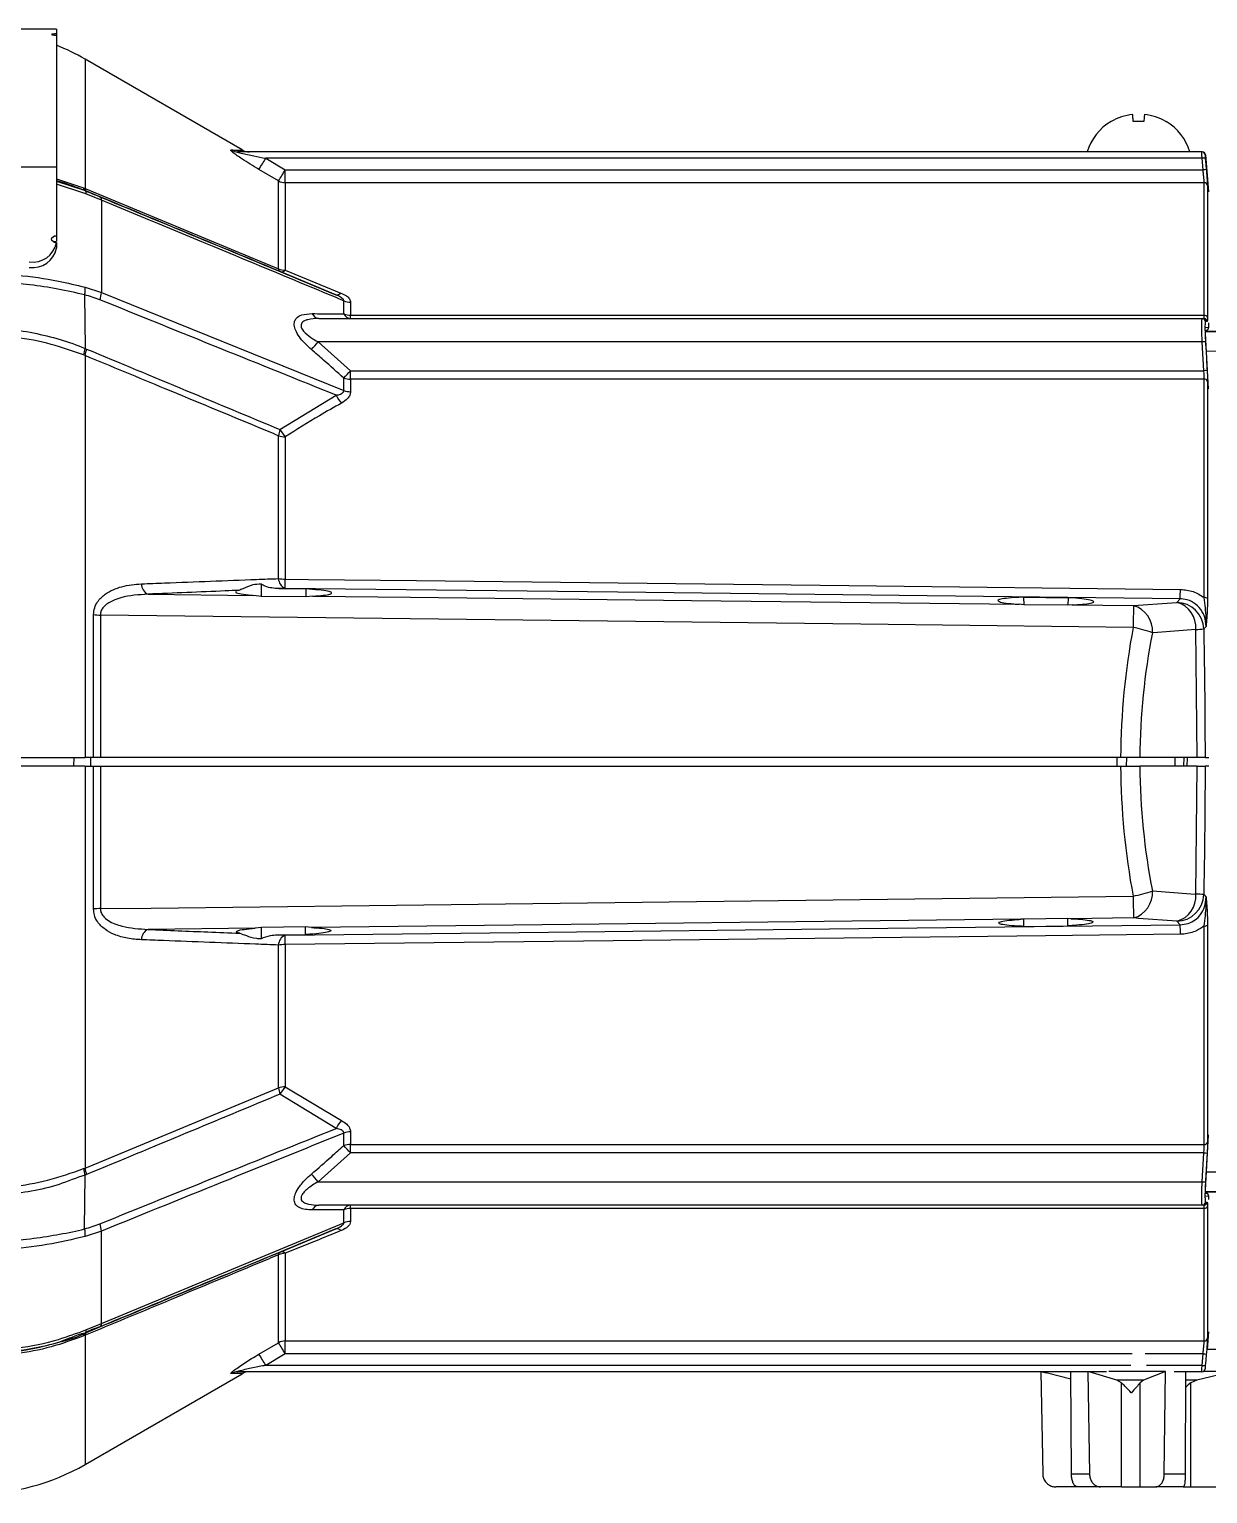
# Model space of a CAD drawing. Extents: x 7 to 113, y 1 to 87.
# Drawn here: x 18.23 to 23.64, y 33.46 to 40.18 of the extents above; entities that cross this region are included whole.
import ezdxf

# ---------------------------------------------------------------- set-up
doc = ezdxf.new("R2010")
doc.units = 0
doc.header["$MEASUREMENT"] = 0
doc.layers.add('OBJECT', color=7, linetype='CONTINUOUS')

msp = doc.modelspace()

# ---------------------------------------------------------------- linework, layer by layer
at = {"layer": 'OBJECT'}
for p, q in [((18.3541, 40.1811), (17.7741, 40.1811)), ((18.3541, 40.1811), (18.3541, 40.1598)), ((18.3541, 40.1598), (18.3541, 40.1544)), ((18.3541, 40.1544), (18.3541, 39.5481)), ((19.2065, 39.6277), (18.485, 40.0442)), ((18.485, 40.0442), (18.485, 39.4509)), ((23.612, 39.6182), (19.1871, 39.6182)), ((23.6446, 39.4345), (23.6297, 39.6046)), ((18.3541, 39.5481), (17.7741, 39.5481)), ((18.3541, 39.5481), (18.3541, 39.2335)), ((19.3731, 39.4849), (19.2834, 39.5378)), ((19.3144, 39.589), (19.4041, 39.5361)), ((23.6131, 39.589), (19.3144, 39.589)), ((19.4041, 39.4768), (19.4041, 39.5361)), ((19.4041, 39.5361), (23.6177, 39.5361)), ((23.6177, 39.5361), (23.6131, 39.589)), ((18.3541, 39.4952), (18.4782, 39.4538)), ((18.4884, 39.4259), (18.3541, 39.4704)), ((19.3731, 39.0815), (19.3731, 39.4849)), ((19.4041, 39.4768), (19.4041, 39.0746)), ((23.6231, 39.4768), (19.4041, 39.4768)), ((23.6231, 38.8682), (23.6231, 39.4768)), ((18.4782, 39.4538), (18.485, 39.4509)), ((18.485, 39.4509), (19.3731, 39.0815)), ((18.485, 39.4404), (18.485, 39.4405)), ((18.56, 39.3963), (18.4884, 39.4259)), ((18.56, 39.3963), (18.56, 38.9727)), ((23.638, 39.4633), (23.638, 38.8579)), ((18.3541, 39.2335), (18.3541, 39.2081)), ((18.3541, 39.2017), (18.3541, 39.1762)), ((19.6362, 38.9625), (19.3803, 39.0691)), ((19.4041, 39.0746), (19.66, 38.9704)), ((18.4862, 38.9971), (18.56, 38.9727)), ((18.4832, 38.9623), (18.4849, 38.716)), ((18.56, 38.9727), (19.6731, 38.5226)), ((19.6731, 38.8745), (19.6731, 38.9348)), ((19.7041, 38.9283), (19.7041, 38.8682)), ((19.7041, 38.8532), (19.7041, 38.8682)), ((19.7041, 38.8682), (23.6231, 38.8682)), ((19.559, 38.8532), (23.6139, 38.8532)), ((23.6139, 38.8532), (23.6214, 38.8532)), ((23.6268, 38.8126), (23.6432, 38.8131)), ((23.6432, 38.5301), (23.6268, 38.8126)), ((23.6278, 38.7951), (23.6351, 38.7988)), ((25.2213, 38.7857), (23.6279, 38.7927)), ((25.31, 38.7865), (23.6348, 38.794)), ((19.555, 38.7461), (19.7041, 38.6137)), ((23.6138, 38.7461), (19.555, 38.7461)), ((23.6215, 38.6137), (23.6138, 38.7461)), ((18.485, 38.6831), (18.4784, 38.6859)), ((18.485, 38.6831), (18.485, 36.8382)), ((25.2213, 38.6957), (23.6332, 38.7027)), ((19.7041, 38.5745), (19.7041, 38.6137)), ((19.7041, 38.6137), (23.6215, 38.6137)), ((19.6731, 38.5226), (19.6731, 38.5799)), ((19.7041, 38.5745), (19.7041, 38.5174)), ((23.6231, 38.5745), (19.7041, 38.5745)), ((23.6231, 37.5719), (23.6231, 38.5745)), ((23.638, 38.5656), (23.638, 37.5681)), ((19.3799, 38.3437), (19.638, 38.5014)), ((19.3731, 37.6595), (19.3731, 38.3152)), ((19.4041, 38.3106), (19.4041, 37.657)), ((18.7744, 37.5877), (19.2596, 37.5821)), ((19.1906, 37.6053), (19.178, 37.6016)), ((19.294, 37.5778), (19.2596, 37.5821)), ((19.2935, 37.6336), (19.294, 37.5778)), ((19.4034, 37.6144), (19.3745, 37.6132)), ((19.3745, 37.6132), (19.4983, 37.6118)), ((19.4983, 37.6118), (19.498, 37.5756)), ((19.498, 37.5756), (19.294, 37.5778)), ((19.5313, 37.5789), (19.498, 37.5756)), ((22.7943, 37.5393), (22.7736, 37.5412)), ((22.794, 37.574), (22.7943, 37.5393)), ((22.794, 37.574), (22.9979, 37.5716)), ((22.9976, 37.537), (22.7943, 37.5393)), ((22.9979, 37.5716), (22.9976, 37.537)), ((23.0173, 37.5384), (22.9976, 37.537)), ((23.0173, 37.5384), (23.2983, 37.5351)), ((23.4976, 37.5502), (23.513, 37.5661)), ((18.5244, 36.8382), (18.5244, 37.4939)), ((18.5554, 37.4921), (18.5554, 36.8382)), ((23.5908, 36.8382), (23.5846, 37.4257)), ((23.6319, 37.4397), (23.6207, 37.428)), ((18.4343, 36.7982), (18.435, 36.8382)), ((18.5244, 36.8382), (18.485, 36.8382)), ((18.485, 36.7982), (18.485, 34.9533)), ((18.485, 36.7982), (18.5244, 36.7982)), ((18.5116, 36.7982), (18.512, 36.8382)), ((18.5244, 36.1426), (18.5244, 36.7982)), ((23.2393, 36.8382), (18.5554, 36.8382)), ((18.5554, 36.7982), (18.5554, 36.1443)), ((18.5554, 36.7982), (23.2393, 36.7982)), ((23.224, 36.7982), (23.224, 36.8382)), ((23.2668, 36.7982), (23.2678, 36.8382)), ((23.5908, 36.8382), (23.3277, 36.8382)), ((23.5908, 36.7982), (23.3277, 36.7982)), ((23.489, 36.7982), (23.49, 36.8382)), ((23.5296, 36.7982), (23.531, 36.8382)), ((23.5441, 36.7982), (23.5456, 36.8382)), ((23.5846, 36.2107), (23.5908, 36.7982)), ((23.6269, 36.8382), (23.6446, 36.8382)), ((23.6446, 36.7982), (23.6269, 36.7982)), ((23.6207, 36.2084), (23.6319, 36.1968)), ((19.2663, 36.0544), (18.7744, 36.0487)), ((19.295, 36.0577), (19.2663, 36.0544)), ((19.2945, 36.0075), (19.295, 36.0577)), ((19.497, 36.0599), (19.295, 36.0577)), ((19.5247, 36.0574), (19.497, 36.0599)), ((19.4973, 36.025), (19.497, 36.0598)), ((22.7953, 36.0965), (22.781, 36.0953)), ((22.795, 36.0628), (22.7953, 36.0965)), ((22.795, 36.0628), (22.9969, 36.0651)), ((22.9967, 36.0988), (22.7953, 36.0965)), ((23.01, 36.098), (22.9967, 36.0988)), ((22.9969, 36.0651), (22.9967, 36.0988)), ((23.2983, 36.1014), (23.01, 36.098)), ((23.513, 36.0703), (23.4976, 36.0862)), ((23.6231, 35.0619), (23.6231, 36.0645)), ((23.638, 36.0683), (23.638, 35.0708)), ((19.368, 36.0235), (19.4973, 36.025)), ((19.368, 36.0235), (19.4034, 36.022)), ((19.3731, 35.3212), (19.3731, 35.9769)), ((19.4041, 35.9795), (19.4041, 35.3258)), ((18.485, 34.9533), (19.3731, 35.3212)), ((19.4041, 35.3258), (19.6622, 35.1717)), ((19.638, 35.135), (19.3799, 35.2927)), ((19.6731, 35.0565), (19.6731, 35.1138)), ((19.7041, 35.119), (19.7041, 35.0619)), ((23.6268, 34.8238), (23.6432, 35.1063)), ((19.7041, 35.0619), (23.6231, 35.0619)), ((19.7041, 35.0227), (19.7041, 35.0619)), ((19.7041, 35.0227), (19.555, 34.8903)), ((23.6215, 35.0227), (19.7041, 35.0227)), ((23.6138, 34.8903), (23.6215, 35.0227)), ((18.4784, 34.9506), (18.485, 34.9533)), ((18.4832, 34.6741), (18.4849, 34.9205)), ((25.2213, 34.9408), (23.6332, 34.9337)), ((19.555, 34.8903), (23.6138, 34.8903)), ((23.6276, 34.8379), (23.6351, 34.8377)), ((23.6351, 34.8377), (23.6278, 34.8413)), ((25.2213, 34.8508), (23.6279, 34.8437)), ((25.31, 34.8499), (23.6348, 34.8425)), ((23.6139, 34.7832), (19.559, 34.7832)), ((19.6731, 34.7017), (19.6731, 34.7619)), ((19.7041, 34.7682), (19.7041, 34.7832)), ((23.6231, 34.7682), (19.7041, 34.7682)), ((19.7041, 34.7682), (19.7041, 34.7082)), ((23.6214, 34.7832), (23.6139, 34.7832)), ((23.6231, 34.1597), (23.6231, 34.7682)), ((23.6432, 34.8234), (23.6268, 34.8238)), ((23.638, 34.7786), (23.638, 34.1731)), ((18.56, 34.2401), (19.6731, 34.7017)), ((18.56, 34.6637), (18.4862, 34.6394)), ((18.56, 34.2401), (18.56, 34.6637)), ((19.3803, 34.5674), (19.6362, 34.674)), ((19.4041, 34.5618), (19.4041, 34.1597)), ((19.3731, 34.1515), (19.3731, 34.5549)), ((18.4884, 34.2105), (18.56, 34.2401)), ((18.485, 34.1855), (18.4782, 34.1827)), ((18.485, 34.196), (18.485, 34.196)), ((18.485, 34.1855), (18.485, 33.5922)), ((19.4041, 34.1597), (23.6231, 34.1597)), ((19.4041, 34.1004), (19.4041, 34.1597)), ((23.6374, 34.1198), (23.6446, 34.2019)), ((19.2834, 34.0986), (19.3731, 34.1515)), ((19.4041, 34.1004), (19.3144, 34.0474)), ((23.2918, 34.1004), (19.4041, 34.1004)), ((23.6177, 34.1004), (23.3513, 34.1004)), ((23.6131, 34.0474), (23.6177, 34.1004)), ((23.7716, 34.1198), (23.6374, 34.1198)), ((23.1749, 34.0182), (19.1871, 34.0182)), ((23.2856, 34.0474), (19.3144, 34.0474)), ((22.8735, 34.0182), (22.8816, 33.5488)), ((22.8792, 34.0182), (22.8971, 34.0134)), ((23.0137, 33.5488), (23.0102, 34.0182)), ((23.0894, 34.0182), (23.0963, 33.5488)), ((23.2218, 33.979), (23.0945, 34.0182)), ((23.4451, 34.0198), (23.185, 34.0198)), ((23.4451, 34.0198), (23.3448, 33.979)), ((23.6131, 34.0474), (23.3576, 34.0474)), ((23.4399, 33.5488), (23.4451, 34.0198)), ((23.612, 34.0182), (23.4852, 34.0182)), ((23.5375, 34.0182), (23.5363, 33.5488)), ((23.7565, 34.0198), (23.5886, 33.979)), ((23.7565, 34.0198), (23.6197, 34.0198)), ((18.485, 33.5922), (19.2065, 34.0087)), ((23.0104, 33.9842), (22.8971, 34.0136)), ((23.3448, 33.979), (23.2218, 33.979)), ((23.2431, 33.9672), (23.2218, 33.979)), ((23.2431, 33.4898), (23.2431, 33.9672)), ((23.3448, 33.979), (23.3287, 33.9672)), ((23.3287, 33.4898), (23.3287, 33.9672)), ((23.5886, 33.979), (23.5411, 33.979)), ((23.5886, 33.979), (23.5616, 33.9672)), ((23.5616, 33.4898), (23.5616, 33.9672)), ((23.0137, 33.5488), (23.0963, 33.5488)), ((23.4399, 33.5488), (23.5363, 33.5488)), ((22.942, 33.4898), (22.9415, 33.4898)), ((23.0397, 33.4898), (22.942, 33.4898)), ((23.1471, 33.4898), (23.0397, 33.4898)), ((23.2431, 33.4898), (23.1471, 33.4898)), ((23.2431, 33.4898), (23.3287, 33.4898)), ((23.3287, 33.4898), (23.4013, 33.4898)), ((23.5268, 33.4898), (23.4013, 33.4898)), ((23.5268, 33.4898), (23.5616, 33.4898)), ((23.5616, 33.4898), (23.6833, 33.4898))]:
    msp.add_line(p, q, dxfattribs=at)
at = {"layer": 'OBJECT', "flags": 128}
for points in [[(23.1951, 39.7583), (23.1951, 39.7583), (23.1953, 39.7581), (23.1955, 39.7578), (23.1958, 39.7574)], [(23.2973, 39.7574), (23.2968, 39.7637), (23.2964, 39.7695), (23.296, 39.7746), (23.2956, 39.7791), (23.2954, 39.7829), (23.2951, 39.7861), (23.2949, 39.7885), (23.2948, 39.7903)], [(23.3484, 39.7903), (23.3482, 39.7885), (23.3481, 39.7861), (23.3478, 39.7829), (23.3475, 39.7791), (23.3472, 39.7746), (23.3468, 39.7695), (23.3464, 39.7637), (23.3459, 39.7574)], [(23.4473, 39.7574), (23.4477, 39.7578), (23.4479, 39.7581), (23.448, 39.7583), (23.4481, 39.7583)], [(23.628, 39.5899), (23.6306, 39.56), (23.6326, 39.537)], [(18.3541, 39.4841), (18.485, 39.4404), (18.485, 39.4404), (18.485, 39.4404)], [(18.485, 39.4404), (18.486, 39.4398), (18.4869, 39.4388), (18.4875, 39.4375), (18.4881, 39.4358), (18.4884, 39.4338), (18.4886, 39.4315), (18.4886, 39.4289), (18.4884, 39.4259)], [(18.3541, 39.2017), (18.3455, 39.2029), (18.3382, 39.2064), (18.3333, 39.2115), (18.3316, 39.2176), (18.3333, 39.2237), (18.3382, 39.2289), (18.3455, 39.2323), (18.3541, 39.2335)], [(18.3406, 39.2049), (18.3455, 39.2068), (18.3541, 39.2081)], [(19.4041, 37.657), (19.5115, 37.6557), (20.0074, 37.65), (21.9913, 37.6272), (23.5137, 37.6097)], [(23.513, 37.5661), (22.222, 37.5813), (20.931, 37.5965), (19.4034, 37.6144)], [(19.5313, 37.5789), (19.9785, 37.5737), (21.2694, 37.5587), (22.7736, 37.5412)], [(23.2983, 37.5351), (23.4748, 37.5485), (23.4976, 37.5502)], [(23.2969, 37.4347), (23.0469, 37.4377), (22.047, 37.4498), (18.5554, 37.4921)], [(23.5846, 37.4257), (23.4081, 37.4123), (23.3853, 37.4106)], [(18.5554, 36.1443), (18.7888, 36.1471), (19.7887, 36.1593), (23.2969, 36.2018)], [(23.3853, 36.2259), (23.5618, 36.2125), (23.5846, 36.2107)], [(19.4034, 36.022), (20.6121, 36.0362), (21.9031, 36.0514), (23.513, 36.0703)], [(22.781, 36.0953), (22.0073, 36.0863), (20.7164, 36.0713), (19.5247, 36.0574)], [(23.4976, 36.0862), (23.3211, 36.0996), (23.2983, 36.1014)], [(23.5137, 36.0267), (23.3897, 36.0253), (22.8937, 36.0196), (20.9099, 35.9968), (19.4041, 35.9795)], [(18.4884, 34.2105), (18.4886, 34.2076), (18.4886, 34.205), (18.4884, 34.2026), (18.4881, 34.2006), (18.4875, 34.199), (18.4869, 34.1976), (18.486, 34.1967), (18.485, 34.196)], [(23.6326, 34.0995), (23.63, 34.0696), (23.628, 34.0465)]]:
    msp.add_lwpolyline(points, dxfattribs=at)
at = {"layer": 'OBJECT'}
for centre, radius, start, end in [((17.985, 39.1782), 1, 60, 68.34095), ((23.3216, 39.5466), 0.2466, 120.85713, 163.11575), ((23.3215, 39.5448), 0.2469, 96.21712, 120.60279), ((23.3216, 39.4491), 0.3092, 85.48846, 94.51154), ((23.3216, 39.5448), 0.2469, 59.39721, 83.78288), ((23.3216, 39.5466), 0.2466, 16.88425, 59.14287), ((19.1872, 39.677), 0.0588, 238.12662, 269.94493), ((19.2396, 39.6802), 0.062, 237.79559, 269.99992), ((23.612, 39.6032), 0.015, 4.94472, 89.99671), ((23.6147, 39.6032), 0.015, 5.52986, 90), ((17.9521, 40.379), 1.5748, 327.71123, 329.88866), ((18.0356, 40.3305), 1.5824, 327.6979, 329.86356), ((23.6294, 39.4418), 0.1481, 90.54619, 96.34008), ((23.634, 39.3887), 0.1482, 90.54632, 96.33435), ((19.4041, 39.5396), 0.0628, 240.46681, 270.0256), ((23.6232, 39.4619), 0.0149, 5.55214, 90.43591), ((18.4932, 39.4531), 0.015, 177.52132, 237.14984), ((18.5006, 39.4506), 0.0155, 178.8748, 237.95982), ((18.5429, 39.3982), 0.0172, 353.63032, 55.21423), ((18.2448, 39.2238), 0.1116, 261.95047, 348.57836), ((18.2448, 39.1983), 0.1116, 261.95056, 348.57827), ((19.388, 39.0818), 0.0149, 181.03631, 238.85245), ((19.4038, 39.1463), 0.0717, 244.5971, 270.2044), ((19.3872, 39.0931), 0.025, 253.81748, 312.2711), ((18.3586, 38.9904), 0.1278, 347.32987, 3.01007), ((18.4351, 38.9812), 0.1253, 340.48474, 356.13036), ((19.6416, 38.9861), 0.0242, 257.16655, 319.55369), ((19.7038, 39.0041), 0.0758, 246.14043, 270.24848), ((19.5623, 38.8903), 0.0373, 203.0931, 264.95425), ((19.707, 38.8906), 0.0375, 205.38255, 265.61223), ((19.7037, 38.9459), 0.0777, 246.77824, 270.2644), ((23.6245, 38.8543), 0.014, 14.65387, 95.78954), ((23.6139, 38.8382), 0.015, 3.55545, 89.95225), ((23.6214, 38.8382), 0.015, 3.67128, 89.95768), ((23.6282, 38.8121), 0.015, 297.41168, 3.81118), ((16.7459, 41.1873), 3.7216, 318.28577, 319.00812), ((23.6319, 38.499), 0.2478, 90.72233, 94.18073), ((18.6095, 38.6733), 0.1317, 161.0887, 174.52077), ((18.6158, 38.6687), 0.1315, 160.28786, 173.71274), ((16.9445, 41.1151), 3.7246, 317.10482, 317.81011), ((23.639, 38.3659), 0.2484, 90.59292, 94.04274), ((19.7036, 38.6635), 0.089, 249.94971, 270.31199), ((19.7036, 38.6091), 0.0917, 250.57287, 270.31773), ((23.625, 38.5607), 0.0139, 20.57718, 97.92167), ((19.7834, 38.5711), 0.1613, 205.60789, 221.25885), ((19.5053, 38.2988), 0.1332, 160.27913, 172.92155), ((19.5293, 38.4275), 0.1713, 209.27517, 223.02856), ((19.4035, 38.4138), 0.1032, 252.85572, 270.32615), ((19.4236, 37.6607), 0.0505, 181.33828, 246.42855), ((19.4033, 37.8357), 0.1787, 260.25762, 270.24301), ((16.3228, 37.6868), 3.0815, 358.65432, 359.44533), ((18.7961, 37.635), 0.052, 179.75307, 245.30398), ((20.1209, 37.6429), 3.3929, 358.70314, 359.43982), ((36.036, 37.3042), 12.7398, 178.96138, 179.41295), ((23.2655, 37.4195), 0.1201, 355.71221, 74.14955), ((23.4648, 37.4347), 0.1201, 355.71295, 74.14882), ((23.4952, 37.4246), 0.1256, 1.5417, 88.87073), ((23.6261, 37.5527), 0.0194, 52.30498, 99.04846), ((18.5546, 37.7531), 0.261, 263.35458, 270.17581), ((23.2059, 36.9271), 0.5157, 69.64123, 79.8336), ((26.3976, 36.8182), 3.07, 168.87528, 179.62673), ((23.5776, 37.8214), 0.3957, 271.01904, 276.2638), ((26.3976, 36.8182), 3.07, 180.37327, 191.12472), ((23.2059, 36.7094), 0.5157, 280.1667, 290.35847), ((36.0352, 36.3323), 12.7389, 180.58703, 181.03864), ((23.2655, 36.2169), 0.1201, 285.85046, 4.28778), ((23.4648, 36.2017), 0.1201, 285.85089, 4.28735), ((23.4952, 36.2118), 0.1256, 271.12921, 358.45836), ((23.5775, 35.8148), 0.396, 83.73825, 88.9789), ((18.5546, 35.8834), 0.2609, 89.82411, 96.64658), ((18.7961, 36.0014), 0.052, 114.69542, 180.24753), ((20.1206, 35.9935), 3.3933, 0.5602, 1.29681), ((23.6261, 36.0837), 0.0194, 260.94793, 307.69652), ((19.4236, 35.9757), 0.0505, 113.57039, 178.66208), ((19.4033, 35.8006), 0.1788, 89.7597, 99.7386), ((16.323, 35.9496), 3.0812, 0.55465, 1.34571), ((19.4035, 35.2226), 0.1032, 89.67629, 107.14079), ((19.5053, 35.3377), 0.1333, 187.07848, 199.72031), ((19.5293, 35.2089), 0.1713, 136.97116, 150.7256), ((19.7834, 35.0653), 0.1613, 138.74156, 154.3917), ((19.7036, 35.0274), 0.0917, 89.68141, 109.42693), ((19.7036, 34.9729), 0.089, 89.68642, 110.05188), ((16.9464, 32.5231), 3.722, 42.18939, 42.89519), ((23.625, 35.0757), 0.0139, 262.07833, 339.42282), ((23.6391, 35.2721), 0.2499, 265.96762, 269.39672), ((18.6095, 34.9632), 0.1317, 185.4794, 198.91136), ((18.6158, 34.9677), 0.1315, 186.28726, 199.71214), ((16.7486, 32.4515), 3.7181, 40.99106, 41.71411), ((23.6319, 35.1381), 0.2485, 265.82498, 269.27421), ((23.6282, 34.8244), 0.015, 356.18924, 62.58891), ((19.5623, 34.7461), 0.0373, 95.04532, 156.90698), ((19.707, 34.7458), 0.0375, 94.38588, 154.6186), ((19.7037, 34.6905), 0.0777, 89.73507, 113.22177), ((23.6139, 34.7982), 0.015, 270.04987, 356.44363), ((23.6214, 34.7982), 0.015, 270.04503, 356.32661), ((23.6245, 34.7821), 0.014, 264.21165, 345.34645), ((18.4351, 34.6553), 0.1253, 3.86976, 19.51514), ((19.7038, 34.6324), 0.0758, 89.7499, 113.86223), ((18.3586, 34.6461), 0.1278, 356.98975, 12.67032), ((19.6416, 34.6503), 0.0242, 40.44788, 102.83124), ((19.388, 34.5546), 0.0149, 121.14836, 178.96288), ((19.4038, 34.4902), 0.0717, 89.79565, 115.40131), ((19.3872, 34.5433), 0.025, 47.72724, 106.18218), ((18.5429, 34.2382), 0.0172, 304.78454, 6.36973), ((18.4932, 34.1833), 0.015, 122.85212, 182.47672), ((18.5006, 34.1858), 0.0155, 122.03985, 181.12448), ((19.4041, 34.0969), 0.0628, 89.97284, 119.53323), ((23.6232, 34.1746), 0.0149, 269.56681, 354.44762), ((17.9531, 33.258), 1.5737, 30.11044, 32.28938), ((18.036, 33.3062), 1.582, 30.13596, 32.30229), ((23.634, 34.2478), 0.1483, 263.66735, 269.45311), ((19.1872, 33.9594), 0.0588, 90.05624, 121.87121), ((19.2396, 33.9562), 0.062, 90.00008, 122.09769), ((23.612, 34.0332), 0.015, 270.00477, 355.05441), ((23.6295, 34.195), 0.1484, 263.66788, 269.44809), ((17.985, 34.4582), 1, 270, 300), ((22.9415, 33.5498), 0.06, 222.22732, 270)]:
    msp.add_arc(centre, radius, start, end, dxfattribs=at)
for start_param, end_param in [(1.376633, 1.564537), (1.577056, 1.764959)]:
    msp.add_ellipse((26.3092, 36.8182), major_axis=(0, 3.195), ratio=0.960876, start_param=start_param, end_param=end_param, dxfattribs=at)
for points, knots in [([(18.3541, 40.1598), (18.3516, 40.1598), (18.3466, 40.1597), (18.3399, 40.1593), (18.3347, 40.1587), (18.3318, 40.1578), (18.3313, 40.1569), (18.3335, 40.156), (18.338, 40.1552), (18.3443, 40.1547), (18.3501, 40.1544), (18.3533, 40.1544), (18.3541, 40.1544)], [0, 0, 0, 0, 0.106474, 0.21294, 0.319697, 0.427106, 0.535184, 0.643667, 0.752079, 0.859926, 0.96696, 1, 1, 1, 1]), ([(19.2834, 39.5378), (19.2566, 39.554), (19.2215, 39.5751), (19.1835, 39.601), (19.1667, 39.6133), (19.1566, 39.6221), (19.1534, 39.6265), (19.1553, 39.6269), (19.1561, 39.6271)], [0, 0, 0, 0, 0.463203, 0.605761, 0.74907, 0.841779, 0.935306, 1, 1, 1, 1]), ([(19.1561, 39.6271), (19.1653, 39.627), (19.1927, 39.6267), (19.2129, 39.6265), (19.2067, 39.6265), (19.2058, 39.6266)], [0, 0, 0, 0, 0.299901, 0.901044, 1, 1, 1, 1]), ([(19.1871, 39.6182), (19.1866, 39.6182), (19.1858, 39.6182), (19.1853, 39.6179), (19.1856, 39.6175), (19.1871, 39.6169), (19.1923, 39.6151), (19.2163, 39.609), (19.2586, 39.6), (19.2963, 39.5926), (19.3144, 39.589)], [0, 0, 0, 0, 0.018435, 0.032623, 0.046847, 0.06494, 0.096407, 0.193734, 0.61436, 1, 1, 1, 1]), ([(23.6131, 39.589), (23.613, 39.5924), (23.6127, 39.5991), (23.6123, 39.608), (23.6121, 39.6145), (23.612, 39.6178), (23.612, 39.6181), (23.612, 39.6182)], [0, 0, 0, 0, 0.218544, 0.437092, 0.65551, 0.873728, 1, 1, 1, 1]), ([(23.627, 39.6045), (23.627, 39.6044), (23.6269, 39.604), (23.6271, 39.6014), (23.6274, 39.5977), (23.6277, 39.5936), (23.628, 39.5909), (23.628, 39.5899)], [0, 0, 0, 0, 0.217388, 0.434771, 0.652345, 0.870527, 1, 1, 1, 1]), ([(23.6288, 39.6045), (23.6291, 39.6045), (23.6296, 39.6045), (23.6278, 39.6045), (23.627, 39.6045)], [0, 0, 0, 0, 0.509002, 1, 1, 1, 1]), ([(23.6231, 39.4768), (23.623, 39.4787), (23.6228, 39.4826), (23.6217, 39.4964), (23.6199, 39.5146), (23.6184, 39.5288), (23.6177, 39.5361)], [0, 0, 0, 0, 0.2465, 0.492977, 0.740149, 1, 1, 1, 1]), ([(23.6326, 39.537), (23.6333, 39.5283), (23.6348, 39.511), (23.6365, 39.4884), (23.6378, 39.4708), (23.6379, 39.4658), (23.638, 39.4633)], [0, 0, 0, 0, 0.249056, 0.498133, 0.746674, 1, 1, 1, 1]), ([(18.485, 39.4405), (18.485, 39.4405), (18.4465, 39.4542), (18.4037, 39.4722), (18.3583, 39.4846), (18.3541, 39.4857)], [0, 0, 0, 0, 0.000016, 0.90696, 1, 1, 1, 1]), ([(18.4923, 39.4375), (18.4899, 39.4384), (18.4875, 39.4394), (18.485, 39.4405), (18.485, 39.4405)], [0, 0, 0, 0, 0.999721, 1, 1, 1, 1]), ([(18.485, 39.4404), (18.485, 39.4404), (18.5077, 39.4307), (18.5303, 39.4215), (18.5528, 39.4124)], [0, 0, 0, 0, 0.00003, 1, 1, 1, 1]), ([(19.3803, 39.0691), (19.2365, 39.1289), (18.9407, 39.2518), (18.6446, 39.3744), (18.4923, 39.4375)], [0, 0, 0, 0, 0.48595, 1, 1, 1, 1]), ([(18.5528, 39.4124), (18.7382, 39.3356), (19.0993, 39.186), (19.4604, 39.0356), (19.6362, 38.9625)], [0, 0, 0, 0, 0.513344, 1, 1, 1, 1]), ([(19.6731, 38.9348), (19.6421, 38.9476), (19.4682, 39.0199), (19.0972, 39.1741), (18.7571, 39.3148), (18.56, 39.3963)], [0, 0, 0, 0, 0.083458, 0.469005, 1, 1, 1, 1]), ([(17.985, 39.0611), (18.0482, 39.0593), (18.1763, 39.0557), (18.3451, 39.0308), (18.4453, 39.0068), (18.4862, 38.9971)], [0, 0, 0, 0, 0.365475, 0.741466, 1, 1, 1, 1]), ([(18.4832, 38.9623), (18.4832, 38.9623), (18.4432, 38.9709), (18.3608, 38.9902), (18.1953, 39.0145), (18.0677, 39.0226), (17.985, 39.0226), (17.985, 39.0226)], [0, 0, 0, 0, 0.000004, 0.259099, 0.518181, 0.999995, 1, 1, 1, 1]), ([(18.5531, 38.9393), (18.5299, 38.9475), (18.5067, 38.9556), (18.4832, 38.9623), (18.4832, 38.9623)], [0, 0, 0, 0, 0.999971, 1, 1, 1, 1]), ([(19.638, 38.5014), (19.4619, 38.5724), (19.1003, 38.718), (18.7387, 38.8643), (18.5531, 38.9393)], [0, 0, 0, 0, 0.486991, 1, 1, 1, 1]), ([(19.6731, 38.9348), (19.673, 38.9361), (19.6727, 38.9387), (19.6691, 38.9438), (19.6598, 38.9513), (19.6477, 38.9576), (19.6385, 38.9615), (19.6362, 38.9625)], [0, 0, 0, 0, 0.116851, 0.233193, 0.437976, 0.854435, 1, 1, 1, 1]), ([(19.66, 38.9704), (19.6689, 38.9663), (19.6847, 38.9589), (19.701, 38.9441), (19.7031, 38.9334), (19.7041, 38.9283)], [0, 0, 0, 0, 0.396713, 0.706828, 1, 1, 1, 1]), ([(19.524, 38.7109), (19.5066, 38.7271), (19.4797, 38.7521), (19.4548, 38.7898), (19.4447, 38.8174), (19.4455, 38.8398), (19.4569, 38.8586), (19.4833, 38.8735), (19.5113, 38.8749), (19.528, 38.8757)], [0, 0, 0, 0, 0.224316, 0.34584, 0.447966, 0.550598, 0.643263, 0.78662, 1, 1, 1, 1]), ([(19.528, 38.8757), (19.5596, 38.8755), (19.6082, 38.8751), (19.6562, 38.8747), (19.6731, 38.8745)], [0, 0, 0, 0, 0.648491, 1, 1, 1, 1]), ([(23.6214, 38.8532), (23.6218, 38.8538), (23.6228, 38.8551), (23.623, 38.8637), (23.6231, 38.8682)], [0, 0, 0, 0, 0.473398, 1, 1, 1, 1]), ([(17.985, 38.8127), (17.985, 38.8127), (18.0295, 38.8127), (18.1186, 38.8084), (18.2481, 38.7895), (18.3711, 38.7587), (18.4483, 38.7317), (18.4849, 38.716), (18.4849, 38.716)], [0, 0, 0, 0, 0.0000045, 0.2546803, 0.5093556, 0.7546737, 0.9999954, 1, 1, 1, 1]), ([(19.559, 38.8532), (19.5412, 38.8526), (19.517, 38.8518), (19.4917, 38.843), (19.4806, 38.835), (19.4759, 38.8247), (19.4768, 38.8143), (19.4831, 38.8013), (19.5002, 38.7819), (19.526, 38.7629), (19.547, 38.7508), (19.555, 38.7461)], [0, 0, 0, 0, 0.252396, 0.341468, 0.431195, 0.49019, 0.549439, 0.60513, 0.701097, 0.88522, 1, 1, 1, 1]), ([(23.6138, 38.7461), (23.6132, 38.7583), (23.6121, 38.7828), (23.6115, 38.8151), (23.6117, 38.8392), (23.6126, 38.8516), (23.6135, 38.8528), (23.6139, 38.8532)], [0, 0, 0, 0, 0.216844, 0.433701, 0.650256, 0.866699, 1, 1, 1, 1]), ([(23.6289, 38.8392), (23.6283, 38.8381), (23.6271, 38.8361), (23.6264, 38.8199), (23.6266, 38.7961), (23.6274, 38.7702), (23.6284, 38.7532), (23.6287, 38.7468)], [0, 0, 0, 0, 0.216835, 0.433686, 0.650167, 0.866491, 1, 1, 1, 1]), ([(23.6351, 38.7988), (23.633, 38.7987), (23.6306, 38.7986), (23.628, 38.7986), (23.6276, 38.7986)], [0, 0, 0, 0, 0.845701, 1, 1, 1, 1]), ([(23.6363, 38.8392), (23.6357, 38.8392), (23.6333, 38.8392), (23.6308, 38.8392), (23.6289, 38.8392)], [0, 0, 0, 0, 0.2377669, 1, 1, 1, 1]), ([(23.638, 38.8579), (23.6379, 38.8527), (23.6378, 38.8419), (23.6368, 38.8401), (23.6363, 38.8392)], [0, 0, 0, 0, 0.473443, 1, 1, 1, 1]), ([(23.6363, 38.7996), (23.637, 38.8), (23.6388, 38.8011), (23.6408, 38.8036), (23.6424, 38.8064), (23.6432, 38.8089), (23.6439, 38.812), (23.6446, 38.8181), (23.6446, 38.8273), (23.6446, 38.834)], [0, 0, 0, 0, 0.038377, 0.104776, 0.165151, 0.225298, 0.307657, 0.496494, 1, 1, 1, 1]), ([(18.4784, 38.6859), (18.4295, 38.7032), (18.3301, 38.7385), (18.1628, 38.7709), (18.0457, 38.7753), (17.985, 38.7777)], [0, 0, 0, 0, 0.319145, 0.647516, 1, 1, 1, 1]), ([(23.6287, 38.7468), (23.6293, 38.7368), (23.6319, 38.6926), (23.6345, 38.6485), (23.6364, 38.6143)], [0, 0, 0, 0, 0.2260625, 1, 1, 1, 1]), ([(18.4849, 38.716), (18.4849, 38.716), (18.4872, 38.715), (18.4896, 38.714), (18.492, 38.7131)], [0, 0, 0, 0, 0.000295, 1, 1, 1, 1]), ([(19.3731, 38.3152), (19.3423, 38.328), (19.169, 38.4), (18.873, 38.5227), (18.6077, 38.6324), (18.485, 38.6831)], [0, 0, 0, 0, 0.104199, 0.585852, 1, 1, 1, 1]), ([(18.492, 38.7131), (18.6441, 38.65), (18.9402, 38.5271), (19.236, 38.4037), (19.3799, 38.3437)], [0, 0, 0, 0, 0.513611, 1, 1, 1, 1]), ([(19.6731, 38.5799), (19.6422, 38.6074), (19.5929, 38.6514), (19.5428, 38.6947), (19.524, 38.7109)], [0, 0, 0, 0, 0.624897, 1, 1, 1, 1]), ([(23.6231, 38.5745), (23.623, 38.5802), (23.6229, 38.592), (23.6219, 38.6063), (23.6215, 38.6137)], [0, 0, 0, 0, 0.486978, 1, 1, 1, 1]), ([(23.6364, 38.6143), (23.6369, 38.6056), (23.6378, 38.5878), (23.6379, 38.5731), (23.638, 38.5656)], [0, 0, 0, 0, 0.488652, 1, 1, 1, 1]), ([(19.638, 38.5014), (19.6448, 38.5028), (19.655, 38.5048), (19.666, 38.5102), (19.6712, 38.5151), (19.6731, 38.5194), (19.6731, 38.5219), (19.6731, 38.5226)], [0, 0, 0, 0, 0.437725, 0.652227, 0.821698, 0.945103, 1, 1, 1, 1]), ([(19.6622, 38.4648), (19.6284, 38.4458), (19.5411, 38.3968), (19.4561, 38.3434), (19.4041, 38.3106)], [0, 0, 0, 0, 0.387427, 1, 1, 1, 1]), ([(19.7041, 38.5174), (19.7033, 38.5118), (19.7018, 38.5006), (19.6881, 38.4814), (19.6723, 38.4713), (19.6622, 38.4648)], [0, 0, 0, 0, 0.263178, 0.525234, 1, 1, 1, 1]), ([(18.7441, 37.6352), (18.7793, 37.6366), (18.9557, 37.6434), (19.1654, 37.6515), (19.3395, 37.6582), (19.3731, 37.6595)], [0, 0, 0, 0, 0.167872, 0.839364, 1, 1, 1, 1]), ([(18.5244, 37.4939), (18.5254, 37.5047), (18.5275, 37.5264), (18.5454, 37.56), (18.5854, 37.5979), (18.6549, 37.627), (18.7136, 37.6324), (18.7441, 37.6352)], [0, 0, 0, 0, 0.101178, 0.201859, 0.374018, 0.675191, 1, 1, 1, 1]), ([(18.7744, 37.5877), (18.7319, 37.585), (18.6759, 37.5813), (18.608, 37.5574), (18.5758, 37.538), (18.5593, 37.5139), (18.5556, 37.5008), (18.5554, 37.4937), (18.5554, 37.4921)], [0, 0, 0, 0, 0.49037, 0.647323, 0.850236, 0.921686, 0.982752, 1, 1, 1, 1]), ([(19.1906, 37.6053), (19.1701, 37.6045), (19.0315, 37.5986), (18.8927, 37.5927), (18.7744, 37.5877)], [0, 0, 0, 0, 0.147984, 1, 1, 1, 1]), ([(19.1778, 37.5982), (19.1772, 37.5972), (19.1753, 37.594), (19.1994, 37.5885), (19.233, 37.5843), (19.256, 37.5824), (19.2596, 37.5821)], [0, 0, 0, 0, 0.17976, 0.554414, 0.928994, 1, 1, 1, 1]), ([(19.2935, 37.6336), (19.2806, 37.6332), (19.2472, 37.6322), (19.2129, 37.6128), (19.1967, 37.6074), (19.1906, 37.6053)], [0, 0, 0, 0, 0.281228, 0.727865, 1, 1, 1, 1]), ([(19.3745, 37.6132), (19.3531, 37.6147), (19.3246, 37.6166), (19.2998, 37.6301), (19.2935, 37.6336)], [0, 0, 0, 0, 0.74649, 1, 1, 1, 1]), ([(19.5313, 37.5789), (19.5483, 37.5801), (19.5835, 37.5826), (19.6135, 37.5882), (19.6208, 37.5947), (19.6022, 37.6013), (19.5611, 37.6075), (19.5192, 37.6103), (19.4983, 37.6118)], [0, 0, 0, 0, 0.156109, 0.324409, 0.493191, 0.662433, 0.831758, 1, 1, 1, 1]), ([(23.5137, 37.6097), (23.5338, 37.6078), (23.5736, 37.604), (23.6067, 37.5826), (23.6231, 37.5719)], [0, 0, 0, 0, 0.505217, 1, 1, 1, 1]), ([(22.794, 37.574), (22.7788, 37.5733), (22.7426, 37.5718), (22.7004, 37.5675), (22.6752, 37.5617), (22.6749, 37.5551), (22.6998, 37.5486), (22.7373, 37.5439), (22.7655, 37.5418), (22.7736, 37.5412)], [0, 0, 0, 0, 0.117568, 0.279861, 0.442586, 0.605907, 0.769589, 0.933238, 1, 1, 1, 1]), ([(23.0173, 37.5384), (23.0332, 37.5393), (23.0685, 37.5413), (23.1043, 37.5462), (23.1198, 37.5525), (23.1099, 37.5591), (23.0756, 37.5654), (23.0334, 37.5695), (23.0049, 37.5712), (22.9979, 37.5716)], [0, 0, 0, 0, 0.132307, 0.294526, 0.457212, 0.620426, 0.783854, 0.947086, 1, 1, 1, 1]), ([(23.6319, 37.4397), (23.6305, 37.4554), (23.6277, 37.4869), (23.603, 37.5277), (23.5674, 37.5553), (23.5349, 37.5652), (23.5173, 37.5659), (23.513, 37.5661)], [0, 0, 0, 0, 0.251338, 0.503313, 0.735354, 0.935196, 1, 1, 1, 1]), ([(23.6319, 37.4397), (23.6319, 37.4398), (23.6334, 37.4673), (23.6307, 37.5063), (23.6249, 37.556), (23.6231, 37.5719)], [0, 0, 0, 0, 0.00294, 0.680839, 1, 1, 1, 1]), ([(23.638, 37.5681), (23.6378, 37.5525), (23.6374, 37.5188), (23.635, 37.4778), (23.6329, 37.4525), (23.6319, 37.4398), (23.6319, 37.4397)], [0, 0, 0, 0, 0.298756, 0.643488, 0.99732, 1, 1, 1, 1]), ([(23.6207, 37.428), (23.6216, 37.3849), (23.6253, 37.1884), (23.6262, 36.9917), (23.6269, 36.8382)], [0, 0, 0, 0, 0.2192209, 1, 1, 1, 1]), ([(17.985, 36.8382), (18.0504, 36.8382), (18.1859, 36.8382), (18.3544, 36.8382), (18.4507, 36.8382), (18.485, 36.8382)], [0, 0, 0, 0, 0.375049, 0.776984, 1, 1, 1, 1]), ([(18.485, 36.7982), (18.4405, 36.7982), (18.3504, 36.7982), (18.1824, 36.7982), (18.058, 36.7982), (17.985, 36.7982)], [0, 0, 0, 0, 0.287513, 0.581795, 1, 1, 1, 1]), ([(18.5554, 36.8382), (18.5484, 36.8382), (18.5375, 36.8382), (18.5278, 36.8382), (18.5244, 36.8382)], [0, 0, 0, 0, 0.643567, 1, 1, 1, 1]), ([(18.5244, 36.7982), (18.5308, 36.7982), (18.5407, 36.7982), (18.5515, 36.7982), (18.5554, 36.7982)], [0, 0, 0, 0, 0.643557, 1, 1, 1, 1]), ([(23.3277, 36.8382), (23.3148, 36.8382), (23.2908, 36.8382), (23.2579, 36.8382), (23.2416, 36.8382), (23.2393, 36.8382)], [0, 0, 0, 0, 0.499397, 0.929176, 1, 1, 1, 1]), ([(23.2393, 36.7982), (23.2556, 36.7982), (23.286, 36.7982), (23.3143, 36.7982), (23.326, 36.7982), (23.3277, 36.7982)], [0, 0, 0, 0, 0.499401, 0.929163, 1, 1, 1, 1]), ([(23.6269, 36.8382), (23.6243, 36.8382), (23.6191, 36.8382), (23.6002, 36.8382), (23.5908, 36.8382)], [0, 0, 0, 0, 0.5, 1, 1, 1, 1]), ([(23.5908, 36.7982), (23.6002, 36.7982), (23.6191, 36.7982), (23.6243, 36.7982), (23.6269, 36.7982)], [0, 0, 0, 0, 0.5, 1, 1, 1, 1]), ([(23.6269, 36.7982), (23.6267, 36.7149), (23.6261, 36.5183), (23.6227, 36.3217), (23.6207, 36.2084)], [0, 0, 0, 0, 0.423826, 1, 1, 1, 1]), ([(23.513, 36.0703), (23.5252, 36.0715), (23.5496, 36.0739), (23.5825, 36.0914), (23.6089, 36.1177), (23.6283, 36.1536), (23.6306, 36.1817), (23.6319, 36.1968)], [0, 0, 0, 0, 0.182197, 0.364244, 0.551045, 0.759195, 1, 1, 1, 1]), ([(23.6231, 36.0645), (23.6249, 36.0804), (23.6307, 36.1301), (23.6334, 36.1692), (23.6319, 36.1967), (23.6319, 36.1968)], [0, 0, 0, 0, 0.319161, 0.99706, 1, 1, 1, 1]), ([(23.6319, 36.1968), (23.6319, 36.1967), (23.6329, 36.1842), (23.635, 36.1589), (23.6374, 36.118), (23.6378, 36.084), (23.638, 36.0683)], [0, 0, 0, 0, 0.002681, 0.34979, 0.701236, 1, 1, 1, 1]), ([(18.7441, 36.0012), (18.7227, 36.0028), (18.6799, 36.006), (18.6235, 36.0223), (18.5758, 36.0472), (18.544, 36.0779), (18.5269, 36.112), (18.5252, 36.1332), (18.5244, 36.1426)], [0, 0, 0, 0, 0.227374, 0.454239, 0.628217, 0.803358, 0.912624, 1, 1, 1, 1]), ([(18.5554, 36.1443), (18.556, 36.1387), (18.5573, 36.126), (18.5699, 36.1061), (18.6011, 36.0811), (18.6707, 36.0557), (18.734, 36.0514), (18.7744, 36.0487)], [0, 0, 0, 0, 0.062411, 0.139207, 0.265334, 0.530912, 1, 1, 1, 1]), ([(18.7744, 36.0487), (18.8661, 36.0448), (19.0069, 36.0389), (19.1475, 36.0329), (19.1964, 36.0309)], [0, 0, 0, 0, 0.65133, 1, 1, 1, 1]), ([(19.1964, 36.0309), (19.1908, 36.0322), (19.177, 36.0355), (19.1779, 36.0414), (19.2023, 36.0478), (19.2373, 36.0521), (19.2614, 36.054), (19.2663, 36.0544)], [0, 0, 0, 0, 0.17772, 0.430152, 0.683138, 0.93607, 1, 1, 1, 1]), ([(19.5247, 36.0574), (19.5416, 36.0563), (19.5769, 36.054), (19.608, 36.0486), (19.617, 36.0422), (19.6008, 36.0357), (19.5614, 36.0297), (19.5213, 36.0264), (19.4985, 36.0251), (19.4973, 36.025)], [0, 0, 0, 0, 0.15394, 0.320562, 0.487663, 0.655244, 0.822937, 0.990327, 1, 1, 1, 1]), ([(22.795, 36.0628), (22.7802, 36.0635), (22.7449, 36.065), (22.7037, 36.0692), (22.6791, 36.0749), (22.6791, 36.0814), (22.7037, 36.0878), (22.7418, 36.0925), (22.7714, 36.0946), (22.781, 36.0953)], [0, 0, 0, 0, 0.115333, 0.275775, 0.436647, 0.598106, 0.75992, 0.921699, 1, 1, 1, 1]), ([(23.01, 36.098), (23.0256, 36.0972), (23.0608, 36.0953), (23.0977, 36.0906), (23.1153, 36.0845), (23.108, 36.078), (23.0766, 36.0718), (23.0351, 36.0675), (23.0055, 36.0657), (22.9969, 36.0651)], [0, 0, 0, 0, 0.128648, 0.288962, 0.449731, 0.611042, 0.772603, 0.934008, 1, 1, 1, 1]), ([(23.6231, 36.0645), (23.6115, 36.0568), (23.5835, 36.038), (23.5443, 36.0279), (23.5189, 36.0269), (23.5137, 36.0267)], [0, 0, 0, 0, 0.355603, 0.866053, 1, 1, 1, 1]), ([(19.3731, 35.9769), (19.338, 35.9783), (19.1624, 35.985), (18.9526, 35.9931), (18.7778, 35.9999), (18.7441, 36.0012)], [0, 0, 0, 0, 0.167872, 0.839364, 1, 1, 1, 1]), ([(19.1964, 36.0309), (19.2054, 36.0278), (19.2242, 36.0214), (19.2603, 36.0075), (19.2868, 36.0075), (19.2945, 36.0075)], [0, 0, 0, 0, 0.388576, 0.820972, 1, 1, 1, 1]), ([(19.2945, 36.0075), (19.3083, 36.0128), (19.332, 36.022), (19.3573, 36.0231), (19.368, 36.0235)], [0, 0, 0, 0, 0.5799621, 1, 1, 1, 1]), ([(19.3799, 35.2927), (19.236, 35.2327), (18.9402, 35.1094), (18.6441, 34.9865), (18.492, 34.9233)], [0, 0, 0, 0, 0.486388, 1, 1, 1, 1]), ([(19.6622, 35.1717), (19.6706, 35.1664), (19.6859, 35.1568), (19.7012, 35.1381), (19.7032, 35.1252), (19.7041, 35.119)], [0, 0, 0, 0, 0.395773, 0.712486, 1, 1, 1, 1]), ([(18.5531, 34.6971), (18.7387, 34.7722), (19.1003, 34.9184), (19.4619, 35.0641), (19.638, 35.135)], [0, 0, 0, 0, 0.513008, 1, 1, 1, 1]), ([(19.6731, 35.1138), (19.6421, 35.1013), (19.4681, 35.031), (19.0971, 34.8813), (18.7571, 34.7435), (18.56, 34.6637)], [0, 0, 0, 0, 0.083466, 0.469044, 1, 1, 1, 1]), ([(19.6731, 35.1138), (19.6729, 35.1156), (19.6726, 35.119), (19.6686, 35.1243), (19.6578, 35.1311), (19.6461, 35.1334), (19.638, 35.135)], [0, 0, 0, 0, 0.128046, 0.255389, 0.479323, 1, 1, 1, 1]), ([(19.524, 34.9255), (19.5553, 34.9526), (19.6053, 34.9959), (19.6546, 35.04), (19.6731, 35.0565)], [0, 0, 0, 0, 0.624895, 1, 1, 1, 1]), ([(23.6215, 35.0227), (23.6219, 35.0297), (23.6228, 35.0441), (23.623, 35.0559), (23.6231, 35.0619)], [0, 0, 0, 0, 0.487934, 1, 1, 1, 1]), ([(23.638, 35.0708), (23.6379, 35.0637), (23.6378, 35.0491), (23.6369, 35.0313), (23.6364, 35.0221)], [0, 0, 0, 0, 0.488111, 1, 1, 1, 1]), ([(23.6364, 35.0221), (23.6359, 35.0122), (23.6333, 34.968), (23.6307, 34.9239), (23.6287, 34.8897)], [0, 0, 0, 0, 0.226059, 1, 1, 1, 1]), ([(17.985, 34.8588), (18.0399, 34.8607), (18.1513, 34.8646), (18.3194, 34.8948), (18.4242, 34.9316), (18.4784, 34.9506)], [0, 0, 0, 0, 0.3191048, 0.6474945, 1, 1, 1, 1]), ([(18.4849, 34.9205), (18.4849, 34.9205), (18.4454, 34.9092), (18.3673, 34.8738), (18.2415, 34.8463), (18.1137, 34.8276), (18.0279, 34.8237), (17.985, 34.8237), (17.985, 34.8237)], [0, 0, 0, 0, 0.0000044, 0.254675, 0.509348, 0.7546722, 0.9999955, 1, 1, 1, 1]), ([(18.492, 34.9233), (18.4895, 34.9225), (18.4871, 34.9217), (18.4849, 34.9205), (18.4849, 34.9205)], [0, 0, 0, 0, 0.99969, 1, 1, 1, 1]), ([(19.528, 34.7607), (19.5068, 34.7621), (19.4768, 34.7639), (19.4515, 34.7839), (19.4437, 34.8044), (19.4478, 34.8309), (19.4646, 34.8638), (19.4919, 34.8965), (19.5146, 34.9171), (19.524, 34.9255)], [0, 0, 0, 0, 0.269459, 0.381209, 0.493906, 0.593567, 0.708386, 0.879635, 1, 1, 1, 1]), ([(19.555, 34.8903), (19.5376, 34.88), (19.5141, 34.8661), (19.49, 34.8437), (19.4799, 34.83), (19.4758, 34.8174), (19.4772, 34.807), (19.4853, 34.7969), (19.5072, 34.7867), (19.5341, 34.7835), (19.5544, 34.7833), (19.559, 34.7832)], [0, 0, 0, 0, 0.248555, 0.333334, 0.418737, 0.477067, 0.535602, 0.604492, 0.713168, 0.934337, 1, 1, 1, 1]), ([(23.6139, 34.7832), (23.6133, 34.7844), (23.6122, 34.7868), (23.6115, 34.8056), (23.6116, 34.8332), (23.6125, 34.8632), (23.6134, 34.8828), (23.6138, 34.8903)], [0, 0, 0, 0, 0.216873, 0.43376, 0.650333, 0.866771, 1, 1, 1, 1]), ([(23.6287, 34.8897), (23.6282, 34.8792), (23.6271, 34.8581), (23.6264, 34.8302), (23.6266, 34.8094), (23.6275, 34.7987), (23.6285, 34.7977), (23.6289, 34.7973)], [0, 0, 0, 0, 0.2168006, 0.433616, 0.650077, 0.866405, 1, 1, 1, 1]), ([(23.6445, 34.8086), (23.6445, 34.8116), (23.6445, 34.8182), (23.6441, 34.823), (23.6434, 34.8271), (23.6421, 34.8309), (23.6394, 34.8347), (23.6362, 34.8375), (23.6337, 34.8382), (23.6328, 34.8384)], [0, 0, 0, 0, 0.2402849, 0.5300438, 0.6703056, 0.7734995, 0.854493, 0.9491096, 1, 1, 1, 1]), ([(19.6731, 34.7619), (19.6419, 34.7617), (19.5938, 34.7612), (19.5451, 34.7609), (19.528, 34.7607)], [0, 0, 0, 0, 0.648493, 1, 1, 1, 1]), ([(23.6231, 34.7682), (23.623, 34.7722), (23.6228, 34.7802), (23.622, 34.7831), (23.6214, 34.7832), (23.6214, 34.7832)], [0, 0, 0, 0, 0.471918, 0.943784, 1, 1, 1, 1]), ([(23.6289, 34.7973), (23.6295, 34.7973), (23.632, 34.7973), (23.6345, 34.7973), (23.6363, 34.7972)], [0, 0, 0, 0, 0.237767, 1, 1, 1, 1]), ([(23.6363, 34.7972), (23.6368, 34.7965), (23.6378, 34.7949), (23.6379, 34.7842), (23.638, 34.7786)], [0, 0, 0, 0, 0.474046, 1, 1, 1, 1]), ([(18.4832, 34.6741), (18.4832, 34.6741), (18.5067, 34.6808), (18.5299, 34.689), (18.5531, 34.6971)], [0, 0, 0, 0, 0.000029, 1, 1, 1, 1]), ([(19.6362, 34.674), (19.6458, 34.6782), (19.658, 34.6836), (19.6691, 34.6928), (19.6728, 34.6976), (19.673, 34.7006), (19.6731, 34.7017)], [0, 0, 0, 0, 0.580895, 0.740073, 0.900893, 1, 1, 1, 1]), ([(19.7041, 34.7082), (19.7033, 34.7037), (19.7018, 34.6947), (19.6885, 34.6804), (19.673, 34.6715), (19.6617, 34.6667), (19.66, 34.666)], [0, 0, 0, 0, 0.254855, 0.5086304, 0.9285912, 1, 1, 1, 1]), ([(17.985, 34.6139), (17.985, 34.6139), (18.0295, 34.6139), (18.1184, 34.6168), (18.2471, 34.629), (18.3691, 34.6493), (18.4464, 34.6636), (18.4832, 34.6741), (18.4832, 34.6741)], [0, 0, 0, 0, 0.000005, 0.2589, 0.517796, 0.758901, 0.999996, 1, 1, 1, 1]), ([(18.4862, 34.6394), (18.4281, 34.6259), (18.3101, 34.5986), (18.1393, 34.5785), (18.0297, 34.5763), (17.985, 34.5753)], [0, 0, 0, 0, 0.3653922, 0.741453, 1, 1, 1, 1]), ([(19.6362, 34.674), (19.4604, 34.6008), (19.0993, 34.4505), (18.7382, 34.3009), (18.5528, 34.2241)], [0, 0, 0, 0, 0.486656, 1, 1, 1, 1]), ([(19.66, 34.666), (19.6258, 34.6521), (19.5394, 34.6169), (19.455, 34.5826), (19.4041, 34.5618)], [0, 0, 0, 0, 0.396331, 1, 1, 1, 1]), ([(18.4923, 34.199), (18.6446, 34.262), (18.9407, 34.3846), (19.2365, 34.5076), (19.3803, 34.5674)], [0, 0, 0, 0, 0.514049, 1, 1, 1, 1]), ([(19.3731, 34.5549), (19.3423, 34.542), (19.169, 34.4697), (18.873, 34.3465), (18.6077, 34.2364), (18.485, 34.1855)], [0, 0, 0, 0, 0.104198, 0.585846, 1, 1, 1, 1]), ([(18.5528, 34.2241), (18.5297, 34.2162), (18.5066, 34.2084), (18.485, 34.196), (18.485, 34.196)], [0, 0, 0, 0, 0.9999682, 1, 1, 1, 1]), ([(17.985, 34.1143), (18.0483, 34.1168), (18.1767, 34.122), (18.3463, 34.1576), (18.4471, 34.1951), (18.4884, 34.2105)], [0, 0, 0, 0, 0.364471, 0.739445, 1, 1, 1, 1]), ([(18.485, 34.196), (18.485, 34.196), (18.4434, 34.1857), (18.3645, 34.1482), (18.2379, 34.122), (18.1114, 34.1037), (18.0271, 34.1001), (17.985, 34.1001), (17.985, 34.1001)], [0, 0, 0, 0, 0.000005, 0.255831, 0.511647, 0.755821, 0.999995, 1, 1, 1, 1]), ([(17.985, 34.1), (17.985, 34.1), (18.0291, 34.1), (18.1174, 34.1044), (18.2469, 34.1222), (18.3693, 34.1553), (18.4499, 34.1759), (18.485, 34.196), (18.485, 34.196)], [0, 0, 0, 0, 0.000004, 0.252523, 0.505041, 0.752516, 0.999995, 1, 1, 1, 1]), ([(18.4782, 34.1827), (18.4292, 34.1648), (18.3299, 34.1285), (18.1626, 34.0953), (18.0456, 34.0907), (17.985, 34.0884)], [0, 0, 0, 0, 0.319293, 0.647815, 1, 1, 1, 1]), ([(18.485, 34.196), (18.485, 34.196), (18.4876, 34.1967), (18.49, 34.1978), (18.4923, 34.199)], [0, 0, 0, 0, 0.000268, 1, 1, 1, 1]), ([(23.6177, 34.1004), (23.6184, 34.1074), (23.6199, 34.1213), (23.6216, 34.1395), (23.6228, 34.1537), (23.623, 34.1577), (23.6231, 34.1597)], [0, 0, 0, 0, 0.249667, 0.499371, 0.748129, 1, 1, 1, 1]), ([(23.638, 34.1731), (23.6379, 34.1707), (23.6378, 34.1659), (23.6366, 34.1486), (23.6348, 34.126), (23.6334, 34.1084), (23.6326, 34.0995)], [0, 0, 0, 0, 0.247259, 0.4945066, 0.7421473, 1, 1, 1, 1]), ([(19.1561, 34.0094), (19.1552, 34.0097), (19.1533, 34.0103), (19.1583, 34.016), (19.1714, 34.0268), (19.2015, 34.0481), (19.2413, 34.0735), (19.272, 34.0919), (19.2834, 34.0986)], [0, 0, 0, 0, 0.087297, 0.174538, 0.284702, 0.464436, 0.80235, 1, 1, 1, 1]), ([(19.3144, 34.0474), (19.2948, 34.0436), (19.2557, 34.0359), (19.2138, 34.027), (19.1925, 34.0213), (19.1885, 34.0201), (19.1862, 34.0192), (19.1853, 34.0187), (19.1855, 34.0183), (19.1863, 34.0182), (19.187, 34.0182), (19.1871, 34.0182)], [0, 0, 0, 0, 0.419109, 0.839951, 0.880199, 0.924729, 0.942601, 0.960653, 0.976828, 0.994027, 1, 1, 1, 1]), ([(23.612, 34.0182), (23.612, 34.0186), (23.612, 34.0192), (23.6122, 34.0244), (23.6125, 34.032), (23.6128, 34.0402), (23.613, 34.0455), (23.6131, 34.0474)], [0, 0, 0, 0, 0.2180616, 0.4361209, 0.6542341, 0.8725216, 1, 1, 1, 1]), ([(23.628, 34.0465), (23.6279, 34.0449), (23.6276, 34.0415), (23.6273, 34.0371), (23.627, 34.0338), (23.6269, 34.0321), (23.627, 34.032), (23.627, 34.0319)], [0, 0, 0, 0, 0.219069, 0.438186, 0.656833, 0.874763, 1, 1, 1, 1]), ([(23.627, 34.0319), (23.6271, 34.0319), (23.6275, 34.0319), (23.6278, 34.0319), (23.628, 34.0319)], [0, 0, 0, 0, 0.333138, 1, 1, 1, 1]), ([(19.2058, 34.0099), (19.2045, 34.0099), (19.2019, 34.0098), (19.171, 34.0095), (19.1561, 34.0094)], [0, 0, 0, 0, 0.5172286, 1, 1, 1, 1]), ([(23.2883, 33.921), (23.2883, 33.9211), (23.2787, 33.9318), (23.2632, 33.9489), (23.2484, 33.9624), (23.2431, 33.9672)], [0, 0, 0, 0, 0.004607, 0.647697, 1, 1, 1, 1]), ([(23.3287, 33.9672), (23.3231, 33.9609), (23.3111, 33.947), (23.2964, 33.93), (23.2884, 33.9211), (23.2883, 33.921)], [0, 0, 0, 0, 0.4580557, 0.9953932, 1, 1, 1, 1]), ([(23.5616, 33.9672), (23.5532, 33.961), (23.5438, 33.954), (23.538, 33.9456), (23.5373, 33.9446)], [0, 0, 0, 0, 0.885456, 1, 1, 1, 1]), ([(22.8816, 33.5488), (22.8823, 33.5424), (22.8837, 33.5296), (22.8933, 33.5125), (22.9074, 33.4993), (22.9243, 33.4912), (22.9364, 33.4902), (22.942, 33.4898)], [0, 0, 0, 0, 0.198027, 0.395862, 0.598898, 0.81482, 1, 1, 1, 1]), ([(23.0397, 33.4898), (23.0365, 33.4905), (23.0303, 33.492), (23.022, 33.5038), (23.0163, 33.5209), (23.014, 33.537), (23.0137, 33.5463), (23.0137, 33.5488)], [0, 0, 0, 0, 0.241745, 0.484004, 0.711795, 0.922051, 1, 1, 1, 1]), ([(23.0963, 33.5488), (23.0969, 33.5424), (23.0981, 33.5296), (23.1061, 33.5125), (23.118, 33.4993), (23.1323, 33.4912), (23.1425, 33.4902), (23.1471, 33.4898)], [0, 0, 0, 0, 0.1980259, 0.395859, 0.5988982, 0.814819, 1, 1, 1, 1]), ([(23.4013, 33.4898), (23.406, 33.4905), (23.4153, 33.492), (23.4275, 33.5038), (23.436, 33.5209), (23.4394, 33.537), (23.4398, 33.5463), (23.4399, 33.5488)], [0, 0, 0, 0, 0.241746, 0.484005, 0.711796, 0.922051, 1, 1, 1, 1]), ([(23.5363, 33.5488), (23.5361, 33.5424), (23.5359, 33.5296), (23.5344, 33.5125), (23.5322, 33.4993), (23.5295, 33.4912), (23.5276, 33.4902), (23.5268, 33.4898)], [0, 0, 0, 0, 0.198026, 0.395861, 0.598898, 0.81482, 1, 1, 1, 1])]:
    msp.add_open_spline(points, degree=3, knots=knots, dxfattribs=at)

doc.saveas('drawing.dxf')
